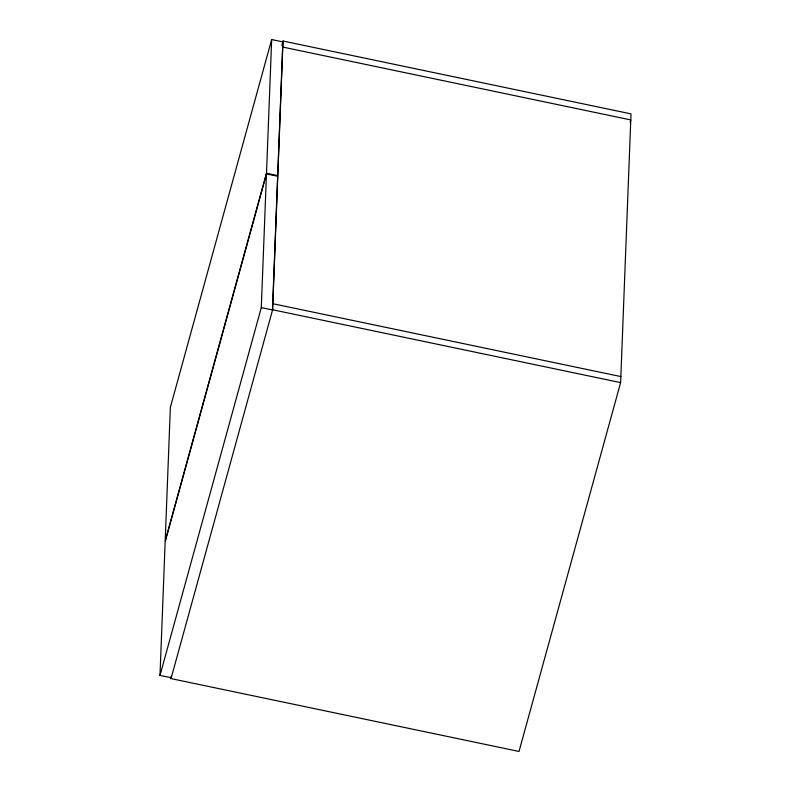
<?xml version="1.0" encoding="UTF-8"?>
<svg xmlns="http://www.w3.org/2000/svg" width="791" height="791" viewBox="0 0 791 791"><rect width="100%" height="100%" fill="white"/><g stroke="black" fill="none" stroke-linecap="round" stroke-linejoin="round"><path stroke-width="1.19" d="M171.182 677.739L159.99 675.395L165.161 541.706L266.468 173.921L277.651 176.255L272.48 309.953L261.297 307.61L266.468 173.921M281.863 45.463L283.01 41.033L631.01 113.874L620.619 382.607L519.015 751.45L171.024 678.599L171.113 676.186M266.498 173.249L271.669 39.55L282.852 41.893L277.681 175.582L266.498 173.249L165.19 541.034L170.362 407.335L271.669 39.55M171.024 678.599L272.618 309.765L283.01 41.033M159.99 675.395L261.297 307.61M630.12 122.298L630.773 119.925L282.773 47.074M272.855 303.714L620.846 376.565M272.618 309.765L620.619 382.607"/></g></svg>
